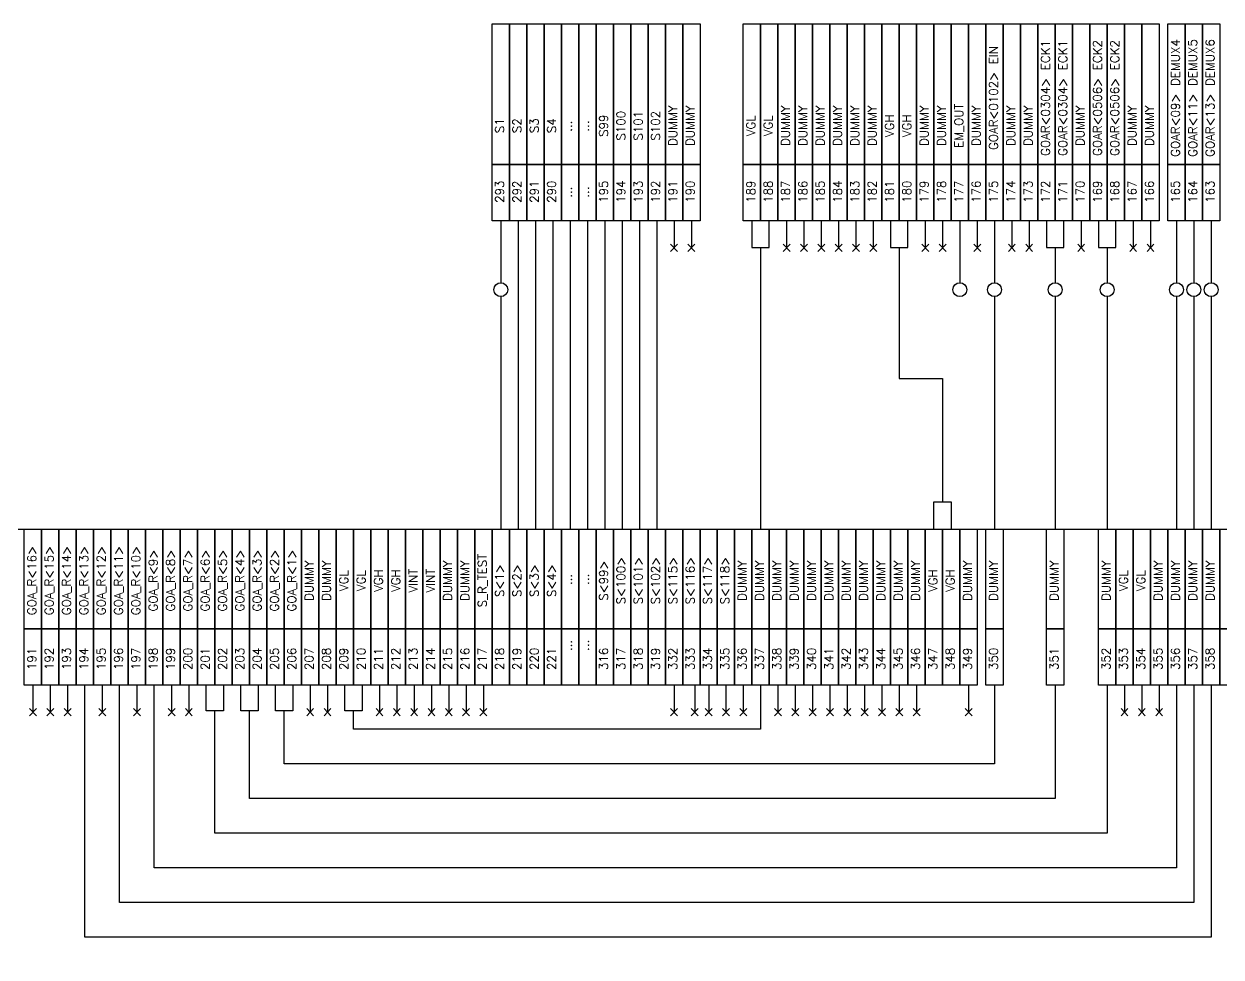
# Model space of a CAD drawing. Extents: x 10 to 206, y -65 to 73.
# Drawn here: x 47.09 to 70.5, y -38.14 to -19.9 of the extents above; entities that cross this region are included whole.
import ezdxf
from ezdxf.enums import TextEntityAlignment as Align

# ---------------------------------------------------------------- set-up
doc = ezdxf.new("R2010")
doc.units = 0
doc.header["$LTSCALE"] = 0.5
doc.layers.add('08 Dimension&pin assignment', color=7, linetype='Continuous')
doc.styles.add('BWCUSTNM', font='txt.shx', dxfattribs={"bigfont": 'AllInOneBig.shx'})

msp = doc.modelspace()

# ---------------------------------------------------------------- linework, layer by layer
at = {"layer": '08 Dimension&pin assignment'}
for points in [[(56.24575321, -19.9016082), (56.58455321, -19.9016082), (56.58455321, -22.64575372), (56.24575321, -22.64575372)], [(56.58455321, -19.9016082), (56.92335321, -19.9016082), (56.92335321, -22.64575372), (56.58455321, -22.64575372)], [(56.92335321, -19.9016082), (57.26215321, -19.9016082), (57.26215321, -22.64575372), (56.92335321, -22.64575372)], [(57.26215321, -19.9016082), (57.60095321, -19.9016082), (57.60095321, -22.64575372), (57.26215321, -22.64575372)], [(57.60095321, -19.9016082), (57.93975321, -19.9016082), (57.93975321, -22.64575372), (57.60095321, -22.64575372)], [(57.93975321, -19.9016082), (58.27855321, -19.9016082), (58.27855321, -22.64575372), (57.93975321, -22.64575372)], [(58.27855321, -19.9016082), (58.61735321, -19.9016082), (58.61735321, -22.64575372), (58.27855321, -22.64575372)], [(58.61735321, -19.9016082), (58.95615321, -19.9016082), (58.95615321, -22.64575372), (58.61735321, -22.64575372)], [(58.95615321, -19.9016082), (59.29495321, -19.9016082), (59.29495321, -22.64575372), (58.95615321, -22.64575372)], [(59.29495321, -19.9016082), (59.63375321, -19.9016082), (59.63375321, -22.64575372), (59.29495321, -22.64575372)], [(59.63375321, -19.9016082), (59.97255321, -19.9016082), (59.97255321, -22.64575372), (59.63375321, -22.64575372)], [(59.97255321, -19.9016082), (60.31135321, -19.9016082), (60.31135321, -22.64575372), (59.97255321, -22.64575372)], [(61.15835321, -19.9016082), (61.49715321, -19.9016082), (61.49715321, -22.64575372), (61.15835321, -22.64575372)], [(61.49715321, -19.9016082), (61.83595321, -19.9016082), (61.83595321, -22.64575372), (61.49715321, -22.64575372)], [(61.83595321, -19.9016082), (62.17475321, -19.9016082), (62.17475321, -22.64575372), (61.83595321, -22.64575372)], [(62.17475321, -19.9016082), (62.51355321, -19.9016082), (62.51355321, -22.64575372), (62.17475321, -22.64575372)], [(62.51355321, -19.9016082), (62.85235321, -19.9016082), (62.85235321, -22.64575372), (62.51355321, -22.64575372)], [(62.85235321, -19.9016082), (63.19115321, -19.9016082), (63.19115321, -22.64575372), (62.85235321, -22.64575372)], [(63.19115321, -19.9016082), (63.52995321, -19.9016082), (63.52995321, -22.64575372), (63.19115321, -22.64575372)], [(63.52995321, -19.9016082), (63.86875321, -19.9016082), (63.86875321, -22.64575372), (63.52995321, -22.64575372)], [(63.86875321, -19.9016082), (64.20755321, -19.9016082), (64.20755321, -22.64575372), (63.86875321, -22.64575372)], [(64.20755321, -19.9016082), (64.54635321, -19.9016082), (64.54635321, -22.64575372), (64.20755321, -22.64575372)], [(64.54635321, -19.9016082), (64.88515321, -19.9016082), (64.88515321, -22.64575372), (64.54635321, -22.64575372)], [(64.88515321, -19.9016082), (65.22395321, -19.9016082), (65.22395321, -22.64575372), (64.88515321, -22.64575372)], [(65.22395321, -19.9016082), (65.56275321, -19.9016082), (65.56275321, -22.64575372), (65.22395321, -22.64575372)], [(65.56275321, -19.9016082), (65.90155321, -19.9016082), (65.90155321, -22.64575372), (65.56275321, -22.64575372)], [(65.90155321, -19.9016082), (66.24035321, -19.9016082), (66.24035321, -22.64575372), (65.90155321, -22.64575372)], [(66.24035321, -19.9016082), (66.57915321, -19.9016082), (66.57915321, -22.64575372), (66.24035321, -22.64575372)], [(66.57915321, -19.9016082), (66.91795321, -19.9016082), (66.91795321, -22.64575372), (66.57915321, -22.64575372)], [(66.91795321, -19.9016082), (67.25675321, -19.9016082), (67.25675321, -22.64575372), (66.91795321, -22.64575372)], [(67.25675321, -19.9016082), (67.59555321, -19.9016082), (67.59555321, -22.64575372), (67.25675321, -22.64575372)], [(67.59555321, -19.9016082), (67.93435321, -19.9016082), (67.93435321, -22.64575372), (67.59555321, -22.64575372)], [(67.93435321, -19.9016082), (68.27315321, -19.9016082), (68.27315321, -22.64575372), (67.93435321, -22.64575372)], [(68.27315321, -19.9016082), (68.61195321, -19.9016082), (68.61195321, -22.64575372), (68.27315321, -22.64575372)], [(68.61195321, -19.9016082), (68.95075321, -19.9016082), (68.95075321, -22.64575372), (68.61195321, -22.64575372)], [(68.95075321, -19.9016082), (69.28955321, -19.9016082), (69.28955321, -22.64575372), (68.95075321, -22.64575372)], [(69.45895321, -19.9016082), (69.79775321, -19.9016082), (69.79775321, -22.64575372), (69.45895321, -22.64575372)], [(69.79775321, -19.9016082), (70.13655321, -19.9016082), (70.13655321, -22.64575372), (69.79775321, -22.64575372)], [(70.13655321, -19.9016082), (70.47535321, -19.9016082), (70.47535321, -22.64575372), (70.13655321, -22.64575372)], [(56.24575321, -22.64575372), (56.58455321, -22.64575372), (56.58455321, -23.74846268), (56.24575321, -23.74846268)], [(56.58455321, -22.64575372), (56.92335321, -22.64575372), (56.92335321, -23.74846268), (56.58455321, -23.74846268)], [(56.92335321, -22.64575372), (57.26215321, -22.64575372), (57.26215321, -23.74846268), (56.92335321, -23.74846268)], [(57.26215321, -22.64575372), (57.60095321, -22.64575372), (57.60095321, -23.74846268), (57.26215321, -23.74846268)], [(57.60095321, -22.64575372), (57.93975321, -22.64575372), (57.93975321, -23.74846268), (57.60095321, -23.74846268)], [(57.93975321, -22.64575372), (58.27855321, -22.64575372), (58.27855321, -23.74846268), (57.93975321, -23.74846268)], [(58.27855321, -22.64575372), (58.61735321, -22.64575372), (58.61735321, -23.74846268), (58.27855321, -23.74846268)], [(58.61735321, -22.64575372), (58.95615321, -22.64575372), (58.95615321, -23.74846268), (58.61735321, -23.74846268)], [(58.95615321, -22.64575372), (59.29495321, -22.64575372), (59.29495321, -23.74846268), (58.95615321, -23.74846268)], [(59.29495321, -22.64575372), (59.63375321, -22.64575372), (59.63375321, -23.74846268), (59.29495321, -23.74846268)], [(59.63375321, -22.64575372), (59.97255321, -22.64575372), (59.97255321, -23.74846268), (59.63375321, -23.74846268)], [(59.97255321, -22.64575372), (60.31135321, -22.64575372), (60.31135321, -23.74846268), (59.97255321, -23.74846268)], [(61.15835321, -22.64575372), (61.49715321, -22.64575372), (61.49715321, -23.74846268), (61.15835321, -23.74846268)], [(61.49715321, -22.64575372), (61.83595321, -22.64575372), (61.83595321, -23.74846268), (61.49715321, -23.74846268)], [(61.83595321, -22.64575372), (62.17475321, -22.64575372), (62.17475321, -23.74846268), (61.83595321, -23.74846268)], [(62.17475321, -22.64575372), (62.51355321, -22.64575372), (62.51355321, -23.74846268), (62.17475321, -23.74846268)], [(62.51355321, -22.64575372), (62.85235321, -22.64575372), (62.85235321, -23.74846268), (62.51355321, -23.74846268)], [(62.85235321, -22.64575372), (63.19115321, -22.64575372), (63.19115321, -23.74846268), (62.85235321, -23.74846268)], [(63.19115321, -22.64575372), (63.52995321, -22.64575372), (63.52995321, -23.74846268), (63.19115321, -23.74846268)], [(63.52995321, -22.64575372), (63.86875321, -22.64575372), (63.86875321, -23.74846268), (63.52995321, -23.74846268)], [(63.86875321, -22.64575372), (64.20755321, -22.64575372), (64.20755321, -23.74846268), (63.86875321, -23.74846268)], [(64.20755321, -22.64575372), (64.54635321, -22.64575372), (64.54635321, -23.74846268), (64.20755321, -23.74846268)], [(64.54635321, -22.64575372), (64.88515321, -22.64575372), (64.88515321, -23.74846268), (64.54635321, -23.74846268)], [(64.88515321, -22.64575372), (65.22395321, -22.64575372), (65.22395321, -23.74846268), (64.88515321, -23.74846268)], [(65.22395321, -22.64575372), (65.56275321, -22.64575372), (65.56275321, -23.74846268), (65.22395321, -23.74846268)], [(65.56275321, -22.64575372), (65.90155321, -22.64575372), (65.90155321, -23.74846268), (65.56275321, -23.74846268)], [(65.90155321, -22.64575372), (66.24035321, -22.64575372), (66.24035321, -23.74846268), (65.90155321, -23.74846268)], [(66.24035321, -22.64575372), (66.57915321, -22.64575372), (66.57915321, -23.74846268), (66.24035321, -23.74846268)], [(66.57915321, -22.64575372), (66.91795321, -22.64575372), (66.91795321, -23.74846268), (66.57915321, -23.74846268)], [(66.91795321, -22.64575372), (67.25675321, -22.64575372), (67.25675321, -23.74846268), (66.91795321, -23.74846268)], [(67.25675321, -22.64575372), (67.59555321, -22.64575372), (67.59555321, -23.74846268), (67.25675321, -23.74846268)], [(67.59555321, -22.64575372), (67.93435321, -22.64575372), (67.93435321, -23.74846268), (67.59555321, -23.74846268)], [(67.93435321, -22.64575372), (68.27315321, -22.64575372), (68.27315321, -23.74846268), (67.93435321, -23.74846268)], [(68.27315321, -22.64575372), (68.61195321, -22.64575372), (68.61195321, -23.74846268), (68.27315321, -23.74846268)], [(68.61195321, -22.64575372), (68.95075321, -22.64575372), (68.95075321, -23.74846268), (68.61195321, -23.74846268)], [(68.95075321, -22.64575372), (69.28955321, -22.64575372), (69.28955321, -23.74846268), (68.95075321, -23.74846268)], [(69.45895321, -22.64575372), (69.79775321, -22.64575372), (69.79775321, -23.74846268), (69.45895321, -23.74846268)], [(69.79775321, -22.64575372), (70.13655321, -22.64575372), (70.13655321, -23.74846268), (69.79775321, -23.74846268)], [(70.13655321, -22.64575372), (70.47535321, -22.64575372), (70.47535321, -23.74846268), (70.13655321, -23.74846268)], [(47.09815321, -29.77650114), (47.43695321, -29.77650114), (47.43695321, -31.72336944), (47.09815321, -31.72336944)], [(47.43695321, -29.77650114), (47.77575321, -29.77650114), (47.77575321, -31.72336944), (47.43695321, -31.72336944)], [(47.77575321, -29.77650114), (48.11455321, -29.77650114), (48.11455321, -31.72336944), (47.77575321, -31.72336944)], [(48.11455321, -29.77650114), (48.45335321, -29.77650114), (48.45335321, -31.72336944), (48.11455321, -31.72336944)], [(48.45335321, -29.77650114), (48.79215321, -29.77650114), (48.79215321, -31.72336944), (48.45335321, -31.72336944)], [(48.79215321, -29.77650114), (49.13095321, -29.77650114), (49.13095321, -31.72336944), (48.79215321, -31.72336944)], [(49.13095321, -29.77650114), (49.46975321, -29.77650114), (49.46975321, -31.72336944), (49.13095321, -31.72336944)], [(49.46975321, -29.77650114), (49.80855321, -29.77650114), (49.80855321, -31.72336944), (49.46975321, -31.72336944)], [(49.80855321, -29.77650114), (50.14735321, -29.77650114), (50.14735321, -31.72336944), (49.80855321, -31.72336944)], [(50.14735321, -29.77650114), (50.48615321, -29.77650114), (50.48615321, -31.72336944), (50.14735321, -31.72336944)], [(50.48615321, -29.77650114), (50.82495321, -29.77650114), (50.82495321, -31.72336944), (50.48615321, -31.72336944)], [(50.82495321, -29.77650114), (51.16375321, -29.77650114), (51.16375321, -31.72336944), (50.82495321, -31.72336944)], [(51.16375321, -29.77650114), (51.50255321, -29.77650114), (51.50255321, -31.72336944), (51.16375321, -31.72336944)], [(51.50255321, -29.77650114), (51.84135321, -29.77650114), (51.84135321, -31.72336944), (51.50255321, -31.72336944)], [(51.84135321, -29.77650114), (52.18015321, -29.77650114), (52.18015321, -31.72336944), (51.84135321, -31.72336944)], [(52.18015321, -29.77650114), (52.51895321, -29.77650114), (52.51895321, -31.72336944), (52.18015321, -31.72336944)], [(52.51895321, -29.77650114), (52.85775321, -29.77650114), (52.85775321, -31.72336944), (52.51895321, -31.72336944)], [(52.85775321, -29.77650114), (53.19655321, -29.77650114), (53.19655321, -31.72336944), (52.85775321, -31.72336944)], [(53.19655321, -29.77650114), (53.53535321, -29.77650114), (53.53535321, -31.72336944), (53.19655321, -31.72336944)], [(53.53535321, -29.77650114), (53.87415321, -29.77650114), (53.87415321, -31.72336944), (53.53535321, -31.72336944)], [(53.87415321, -29.77650114), (54.21295321, -29.77650114), (54.21295321, -31.72336944), (53.87415321, -31.72336944)], [(54.21295321, -29.77650114), (54.55175321, -29.77650114), (54.55175321, -31.72336944), (54.21295321, -31.72336944)], [(54.55175321, -29.77650114), (54.89055321, -29.77650114), (54.89055321, -31.72336944), (54.55175321, -31.72336944)], [(54.89055321, -29.77650114), (55.22935321, -29.77650114), (55.22935321, -31.72336944), (54.89055321, -31.72336944)], [(55.22935321, -29.77650114), (55.56815321, -29.77650114), (55.56815321, -31.72336944), (55.22935321, -31.72336944)], [(55.56815321, -29.77650114), (55.90695321, -29.77650114), (55.90695321, -31.72336944), (55.56815321, -31.72336944)], [(55.90695321, -29.77650114), (56.24575321, -29.77650114), (56.24575321, -31.72336944), (55.90695321, -31.72336944)], [(56.24575321, -29.77650114), (56.58455321, -29.77650114), (56.58455321, -31.72336944), (56.24575321, -31.72336944)], [(56.58455321, -29.77650114), (56.92335321, -29.77650114), (56.92335321, -31.72336944), (56.58455321, -31.72336944)], [(56.92335321, -29.77650114), (57.26215321, -29.77650114), (57.26215321, -31.72336944), (56.92335321, -31.72336944)], [(57.26215321, -29.77650114), (57.60095321, -29.77650114), (57.60095321, -31.72336944), (57.26215321, -31.72336944)], [(57.60095321, -29.77650114), (57.93975321, -29.77650114), (57.93975321, -31.72336944), (57.60095321, -31.72336944)], [(57.93975321, -29.77650114), (58.27855321, -29.77650114), (58.27855321, -31.72336944), (57.93975321, -31.72336944)], [(58.27855321, -29.77650114), (58.61735321, -29.77650114), (58.61735321, -31.72336944), (58.27855321, -31.72336944)], [(58.61735321, -29.77650114), (58.95615321, -29.77650114), (58.95615321, -31.72336944), (58.61735321, -31.72336944)], [(58.95615321, -29.77650114), (59.29495321, -29.77650114), (59.29495321, -31.72336944), (58.95615321, -31.72336944)], [(59.29495321, -29.77650114), (59.63375321, -29.77650114), (59.63375321, -31.72336944), (59.29495321, -31.72336944)], [(59.63375321, -29.77650114), (59.97255321, -29.77650114), (59.97255321, -31.72336944), (59.63375321, -31.72336944)], [(59.97255321, -29.77650114), (60.31135321, -29.77650114), (60.31135321, -31.72336944), (59.97255321, -31.72336944)], [(60.31135321, -29.77650114), (60.65015321, -29.77650114), (60.65015321, -31.72336944), (60.31135321, -31.72336944)], [(60.65015321, -29.77650114), (60.98895321, -29.77650114), (60.98895321, -31.72336944), (60.65015321, -31.72336944)], [(60.98895321, -29.77650114), (61.32775321, -29.77650114), (61.32775321, -31.72336944), (60.98895321, -31.72336944)], [(61.32775321, -29.77650114), (61.66655321, -29.77650114), (61.66655321, -31.72336944), (61.32775321, -31.72336944)], [(61.66655321, -29.77650114), (62.00535321, -29.77650114), (62.00535321, -31.72336944), (61.66655321, -31.72336944)], [(62.00535321, -29.77650114), (62.34415321, -29.77650114), (62.34415321, -31.72336944), (62.00535321, -31.72336944)], [(62.34415321, -29.77650114), (62.68295321, -29.77650114), (62.68295321, -31.72336944), (62.34415321, -31.72336944)], [(62.68295321, -29.77650114), (63.02175321, -29.77650114), (63.02175321, -31.72336944), (62.68295321, -31.72336944)], [(63.02175321, -29.77650114), (63.36055321, -29.77650114), (63.36055321, -31.72336944), (63.02175321, -31.72336944)], [(63.36055321, -29.77650114), (63.69935321, -29.77650114), (63.69935321, -31.72336944), (63.36055321, -31.72336944)], [(63.69935321, -29.77650114), (64.03815321, -29.77650114), (64.03815321, -31.72336944), (63.69935321, -31.72336944)], [(64.03815321, -29.77650114), (64.37695321, -29.77650114), (64.37695321, -31.72336944), (64.03815321, -31.72336944)], [(64.37695321, -29.77650114), (64.71575321, -29.77650114), (64.71575321, -31.72336944), (64.37695321, -31.72336944)], [(64.71575321, -29.77650114), (65.05455321, -29.77650114), (65.05455321, -31.72336944), (64.71575321, -31.72336944)], [(65.05455321, -29.77650114), (65.39335321, -29.77650114), (65.39335321, -31.72336944), (65.05455321, -31.72336944)], [(65.39335321, -29.77650114), (65.73215321, -29.77650114), (65.73215321, -31.72336944), (65.39335321, -31.72336944)], [(65.90155321, -29.77650114), (66.24035321, -29.77650114), (66.24035321, -31.72336944), (65.90155321, -31.72336944)], [(67.08735321, -29.77650114), (67.42615321, -29.77650114), (67.42615321, -31.72336944), (67.08735321, -31.72336944)], [(68.10375321, -29.77650114), (68.44255321, -29.77650114), (68.44255321, -31.72336944), (68.10375321, -31.72336944)], [(68.44255321, -29.77650114), (68.78135321, -29.77650114), (68.78135321, -31.72336944), (68.44255321, -31.72336944)], [(68.78135321, -29.77650114), (69.12015321, -29.77650114), (69.12015321, -31.72336944), (68.78135321, -31.72336944)], [(69.12015321, -29.77650114), (69.45895321, -29.77650114), (69.45895321, -31.72336944), (69.12015321, -31.72336944)], [(69.45895321, -29.77650114), (69.79775321, -29.77650114), (69.79775321, -31.72336944), (69.45895321, -31.72336944)], [(69.79775321, -29.77650114), (70.13655321, -29.77650114), (70.13655321, -31.72336944), (69.79775321, -31.72336944)], [(70.13655321, -29.77650114), (70.47535321, -29.77650114), (70.47535321, -31.72336944), (70.13655321, -31.72336944)], [(70.47535321, -29.77650114), (70.81415321, -29.77650114), (70.81415321, -31.72336944), (70.47535321, -31.72336944)], [(47.09815321, -31.72336944), (47.43695321, -31.72336944), (47.43695321, -32.8260784), (47.09815321, -32.8260784)], [(47.43695321, -31.72336944), (47.77575321, -31.72336944), (47.77575321, -32.8260784), (47.43695321, -32.8260784)], [(47.77575321, -31.72336944), (48.11455321, -31.72336944), (48.11455321, -32.8260784), (47.77575321, -32.8260784)], [(48.11455321, -31.72336944), (48.45335321, -31.72336944), (48.45335321, -32.8260784), (48.11455321, -32.8260784)], [(48.45335321, -31.72336944), (48.79215321, -31.72336944), (48.79215321, -32.8260784), (48.45335321, -32.8260784)], [(48.79215321, -31.72336944), (49.13095321, -31.72336944), (49.13095321, -32.8260784), (48.79215321, -32.8260784)], [(49.13095321, -31.72336944), (49.46975321, -31.72336944), (49.46975321, -32.8260784), (49.13095321, -32.8260784)], [(49.46975321, -31.72336944), (49.80855321, -31.72336944), (49.80855321, -32.8260784), (49.46975321, -32.8260784)], [(49.80855321, -31.72336944), (50.14735321, -31.72336944), (50.14735321, -32.8260784), (49.80855321, -32.8260784)], [(50.14735321, -31.72336944), (50.48615321, -31.72336944), (50.48615321, -32.8260784), (50.14735321, -32.8260784)], [(50.48615321, -31.72336944), (50.82495321, -31.72336944), (50.82495321, -32.8260784), (50.48615321, -32.8260784)], [(50.82495321, -31.72336944), (51.16375321, -31.72336944), (51.16375321, -32.8260784), (50.82495321, -32.8260784)], [(51.16375321, -31.72336944), (51.50255321, -31.72336944), (51.50255321, -32.8260784), (51.16375321, -32.8260784)], [(51.50255321, -31.72336944), (51.84135321, -31.72336944), (51.84135321, -32.8260784), (51.50255321, -32.8260784)], [(51.84135321, -31.72336944), (52.18015321, -31.72336944), (52.18015321, -32.8260784), (51.84135321, -32.8260784)], [(52.18015321, -31.72336944), (52.51895321, -31.72336944), (52.51895321, -32.8260784), (52.18015321, -32.8260784)], [(52.51895321, -31.72336944), (52.85775321, -31.72336944), (52.85775321, -32.8260784), (52.51895321, -32.8260784)], [(52.85775321, -31.72336944), (53.19655321, -31.72336944), (53.19655321, -32.8260784), (52.85775321, -32.8260784)], [(53.19655321, -31.72336944), (53.53535321, -31.72336944), (53.53535321, -32.8260784), (53.19655321, -32.8260784)], [(53.53535321, -31.72336944), (53.87415321, -31.72336944), (53.87415321, -32.8260784), (53.53535321, -32.8260784)], [(53.87415321, -31.72336944), (54.21295321, -31.72336944), (54.21295321, -32.8260784), (53.87415321, -32.8260784)], [(54.21295321, -31.72336944), (54.55175321, -31.72336944), (54.55175321, -32.8260784), (54.21295321, -32.8260784)], [(54.55175321, -31.72336944), (54.89055321, -31.72336944), (54.89055321, -32.8260784), (54.55175321, -32.8260784)], [(54.89055321, -31.72336944), (55.22935321, -31.72336944), (55.22935321, -32.8260784), (54.89055321, -32.8260784)], [(55.22935321, -31.72336944), (55.56815321, -31.72336944), (55.56815321, -32.8260784), (55.22935321, -32.8260784)], [(55.56815321, -31.72336944), (55.90695321, -31.72336944), (55.90695321, -32.8260784), (55.56815321, -32.8260784)], [(55.90695321, -31.72336944), (56.24575321, -31.72336944), (56.24575321, -32.8260784), (55.90695321, -32.8260784)], [(56.24575321, -31.72336944), (56.58455321, -31.72336944), (56.58455321, -32.8260784), (56.24575321, -32.8260784)], [(56.58455321, -31.72336944), (56.92335321, -31.72336944), (56.92335321, -32.8260784), (56.58455321, -32.8260784)], [(56.92335321, -31.72336944), (57.26215321, -31.72336944), (57.26215321, -32.8260784), (56.92335321, -32.8260784)], [(57.26215321, -31.72336944), (57.60095321, -31.72336944), (57.60095321, -32.8260784), (57.26215321, -32.8260784)], [(57.60095321, -31.72336944), (57.93975321, -31.72336944), (57.93975321, -32.8260784), (57.60095321, -32.8260784)], [(57.93975321, -31.72336944), (58.27855321, -31.72336944), (58.27855321, -32.8260784), (57.93975321, -32.8260784)], [(58.27855321, -31.72336944), (58.61735321, -31.72336944), (58.61735321, -32.8260784), (58.27855321, -32.8260784)], [(58.61735321, -31.72336944), (58.95615321, -31.72336944), (58.95615321, -32.8260784), (58.61735321, -32.8260784)], [(58.95615321, -31.72336944), (59.29495321, -31.72336944), (59.29495321, -32.8260784), (58.95615321, -32.8260784)], [(59.29495321, -31.72336944), (59.63375321, -31.72336944), (59.63375321, -32.8260784), (59.29495321, -32.8260784)], [(59.63375321, -31.72336944), (59.97255321, -31.72336944), (59.97255321, -32.8260784), (59.63375321, -32.8260784)], [(59.97255321, -31.72336944), (60.31135321, -31.72336944), (60.31135321, -32.8260784), (59.97255321, -32.8260784)], [(60.31135321, -31.72336944), (60.65015321, -31.72336944), (60.65015321, -32.8260784), (60.31135321, -32.8260784)], [(60.65015321, -31.72336944), (60.98895321, -31.72336944), (60.98895321, -32.8260784), (60.65015321, -32.8260784)], [(60.98895321, -31.72336944), (61.32775321, -31.72336944), (61.32775321, -32.8260784), (60.98895321, -32.8260784)], [(61.32775321, -31.72336944), (61.66655321, -31.72336944), (61.66655321, -32.8260784), (61.32775321, -32.8260784)], [(61.66655321, -31.72336944), (62.00535321, -31.72336944), (62.00535321, -32.8260784), (61.66655321, -32.8260784)], [(62.00535321, -31.72336944), (62.34415321, -31.72336944), (62.34415321, -32.8260784), (62.00535321, -32.8260784)], [(62.34415321, -31.72336944), (62.68295321, -31.72336944), (62.68295321, -32.8260784), (62.34415321, -32.8260784)], [(62.68295321, -31.72336944), (63.02175321, -31.72336944), (63.02175321, -32.8260784), (62.68295321, -32.8260784)], [(63.02175321, -31.72336944), (63.36055321, -31.72336944), (63.36055321, -32.8260784), (63.02175321, -32.8260784)], [(63.36055321, -31.72336944), (63.69935321, -31.72336944), (63.69935321, -32.8260784), (63.36055321, -32.8260784)], [(63.69935321, -31.72336944), (64.03815321, -31.72336944), (64.03815321, -32.8260784), (63.69935321, -32.8260784)], [(64.03815321, -31.72336944), (64.37695321, -31.72336944), (64.37695321, -32.8260784), (64.03815321, -32.8260784)], [(64.37695321, -31.72336944), (64.71575321, -31.72336944), (64.71575321, -32.8260784), (64.37695321, -32.8260784)], [(64.71575321, -31.72336944), (65.05455321, -31.72336944), (65.05455321, -32.8260784), (64.71575321, -32.8260784)], [(65.05455321, -31.72336944), (65.39335321, -31.72336944), (65.39335321, -32.8260784), (65.05455321, -32.8260784)], [(65.39335321, -31.72336944), (65.73215321, -31.72336944), (65.73215321, -32.8260784), (65.39335321, -32.8260784)], [(65.90155321, -31.72336944), (66.24035321, -31.72336944), (66.24035321, -32.8260784), (65.90155321, -32.8260784)], [(67.08735321, -31.72336944), (67.42615321, -31.72336944), (67.42615321, -32.8260784), (67.08735321, -32.8260784)], [(68.10375321, -31.72336944), (68.44255321, -31.72336944), (68.44255321, -32.8260784), (68.10375321, -32.8260784)], [(68.44255321, -31.72336944), (68.78135321, -31.72336944), (68.78135321, -32.8260784), (68.44255321, -32.8260784)], [(68.78135321, -31.72336944), (69.12015321, -31.72336944), (69.12015321, -32.8260784), (68.78135321, -32.8260784)], [(69.12015321, -31.72336944), (69.45895321, -31.72336944), (69.45895321, -32.8260784), (69.12015321, -32.8260784)], [(69.45895321, -31.72336944), (69.79775321, -31.72336944), (69.79775321, -32.8260784), (69.45895321, -32.8260784)], [(69.79775321, -31.72336944), (70.13655321, -31.72336944), (70.13655321, -32.8260784), (69.79775321, -32.8260784)], [(70.13655321, -31.72336944), (70.47535321, -31.72336944), (70.47535321, -32.8260784), (70.13655321, -32.8260784)], [(70.47535321, -31.72336944), (70.81415321, -31.72336944), (70.81415321, -32.8260784), (70.47535321, -32.8260784)]]:
    msp.add_lwpolyline(points, close=True, dxfattribs=at)
for points in [[(56.41515321, -23.74846268), (56.41515321, -24.9599878)], [(56.75395321, -23.74846268), (56.75395321, -29.77650114)], [(57.09275321, -23.74846268), (57.09275321, -29.77650114)], [(57.43155321, -23.74846268), (57.43155321, -29.77650114)], [(57.77035321, -23.74846268), (57.77035321, -29.77650114)], [(58.10915321, -23.74846268), (58.10915321, -29.77650114)], [(58.44795321, -23.74846268), (58.44795321, -29.77650114)], [(58.78675321, -23.74846268), (58.78675321, -29.77650114)], [(59.12555321, -23.74846268), (59.12555321, -29.77650114)], [(59.46435321, -23.74846268), (59.46435321, -29.77650114)], [(61.32775321, -23.74846268), (61.32775321, -24.26856334), (61.66655321, -24.26856334), (61.66655321, -23.74846268)], [(64.03815321, -23.74846268), (64.03815321, -24.26856334), (64.37695321, -24.26856334), (64.37695321, -23.74846268)], [(65.39335321, -23.74846268), (65.39335321, -24.9599878)], [(66.07095321, -23.74846268), (66.07095321, -24.9599878)], [(67.08735321, -23.74846268), (67.08735321, -24.26856334), (67.42615321, -24.26856334), (67.42615321, -23.74846268)], [(68.10375321, -23.74846268), (68.10375321, -24.26856334), (68.44255321, -24.26856334), (68.44255321, -23.74846268)], [(69.62835321, -23.74846268), (69.62835321, -24.9599878)], [(69.96715321, -23.74846268), (69.96715321, -24.9599878)], [(70.30595321, -23.74846268), (70.30595321, -24.9599878)], [(61.49715321, -24.26856334), (61.49715321, -29.77650114)], [(64.20755321, -24.26856334), (64.20755321, -26.8348396), (65.05455321, -26.8348396), (65.05455321, -29.24166835)], [(67.25675321, -24.26856334), (67.25675321, -24.9599878)], [(68.27315321, -24.26856334), (68.27315321, -24.9599878)], [(56.41515321, -25.2310278), (56.41515321, -29.77650114)], [(66.07095321, -25.2310278), (66.07095321, -29.77650114)], [(67.25675321, -25.2310278), (67.25675321, -29.77650114)], [(68.27315321, -25.2310278), (68.27315321, -29.77650114)], [(69.62835321, -25.2310278), (69.62835321, -29.77650114)], [(69.96715321, -25.2310278), (69.96715321, -29.77650114)], [(70.30595321, -25.2310278), (70.30595321, -29.77650114)], [(64.88515321, -29.77650114), (64.88515321, -29.24166835), (65.22395321, -29.24166835), (65.22395321, -29.77650114)], [(70.30595321, -32.8260784), (70.30595321, -37.75138626), (48.28395321, -37.75138626), (48.28395321, -32.8260784)], [(69.96715321, -32.8260784), (69.96715321, -37.07378626), (48.96155321, -37.07378626), (48.96155321, -32.8260784)], [(69.62835321, -32.8260784), (69.62835321, -36.39618626), (49.63915321, -36.39618626), (49.63915321, -32.8260784)], [(50.99435321, -32.8260784), (50.99435321, -33.32878589), (50.65555321, -33.32878589), (50.65555321, -32.8260784)], [(68.27315321, -32.8260784), (68.27315321, -35.71858626), (50.82495321, -35.71858626), (50.82495321, -33.32878589)], [(51.67195321, -32.8260784), (51.67195321, -33.32878589), (51.33315321, -33.32878589), (51.33315321, -32.8260784)], [(67.25675321, -32.8260784), (67.25675321, -35.04098626), (51.50255321, -35.04098626), (51.50255321, -33.32878589)], [(52.34955321, -32.8260784), (52.34955321, -33.32878589), (52.01075321, -33.32878589), (52.01075321, -32.8260784)], [(66.07095321, -32.8260784), (66.07095321, -34.36338626), (52.18015321, -34.36338626), (52.18015321, -33.32878589)], [(53.70475321, -32.8260784), (53.70475321, -33.32878589), (53.36595321, -33.32878589), (53.36595321, -32.8260784)], [(61.49715321, -32.8260784), (61.49715321, -33.68578626), (53.53535321, -33.68578626), (53.53535321, -33.32878589)]]:
    msp.add_lwpolyline(points, dxfattribs=at)
at = {"layer": '08 Dimension&pin assignment', "color": 1}
for points in [[(59.80315321, -23.74846268), (59.80315321, -24.27886189)], [(60.14195321, -23.74846268), (60.14195321, -24.27886189)], [(62.00535321, -23.74846268), (62.00535321, -24.27886189)], [(62.34415321, -23.74846268), (62.34415321, -24.27886189)], [(62.68295321, -23.74846268), (62.68295321, -24.27886189)], [(63.02175321, -23.74846268), (63.02175321, -24.27886189)], [(63.36055321, -23.74846268), (63.36055321, -24.27886189)], [(63.69935321, -23.74846268), (63.69935321, -24.27886189)], [(64.71575321, -23.74846268), (64.71575321, -24.27886189)], [(65.05455321, -23.74846268), (65.05455321, -24.27886189)], [(65.73215321, -23.74846268), (65.73215321, -24.27886189)], [(66.40975321, -23.74846268), (66.40975321, -24.27886189)], [(66.74855321, -23.74846268), (66.74855321, -24.27886189)], [(67.76495321, -23.74846268), (67.76495321, -24.27886189)], [(68.78135321, -23.74846268), (68.78135321, -24.27886189)], [(69.12015321, -23.74846268), (69.12015321, -24.27886189)], [(59.87048802, -24.20669708), (59.7358184, -24.3510267)], [(59.7358184, -24.20669708), (59.87048802, -24.3510267)], [(60.20928802, -24.20669708), (60.0746184, -24.3510267)], [(60.0746184, -24.20669708), (60.20928802, -24.3510267)], [(62.07268802, -24.20669708), (61.9380184, -24.3510267)], [(61.9380184, -24.20669708), (62.07268802, -24.3510267)], [(62.41148802, -24.20669708), (62.2768184, -24.3510267)], [(62.2768184, -24.20669708), (62.41148802, -24.3510267)], [(62.75028802, -24.20669708), (62.6156184, -24.3510267)], [(62.6156184, -24.20669708), (62.75028802, -24.3510267)], [(63.08908802, -24.20669708), (62.9544184, -24.3510267)], [(62.9544184, -24.20669708), (63.08908802, -24.3510267)], [(63.42788802, -24.20669708), (63.2932184, -24.3510267)], [(63.2932184, -24.20669708), (63.42788802, -24.3510267)], [(63.76668802, -24.20669708), (63.6320184, -24.3510267)], [(63.6320184, -24.20669708), (63.76668802, -24.3510267)], [(64.78308802, -24.20669708), (64.6484184, -24.3510267)], [(64.6484184, -24.20669708), (64.78308802, -24.3510267)], [(65.12188802, -24.20669708), (64.9872184, -24.3510267)], [(64.9872184, -24.20669708), (65.12188802, -24.3510267)], [(65.79948802, -24.20669708), (65.6648184, -24.3510267)], [(65.6648184, -24.20669708), (65.79948802, -24.3510267)], [(66.47708802, -24.20669708), (66.3424184, -24.3510267)], [(66.3424184, -24.20669708), (66.47708802, -24.3510267)], [(66.81588802, -24.20669708), (66.6812184, -24.3510267)], [(66.6812184, -24.20669708), (66.81588802, -24.3510267)], [(67.83228802, -24.20669708), (67.6976184, -24.3510267)], [(67.6976184, -24.20669708), (67.83228802, -24.3510267)], [(68.84868802, -24.20669708), (68.7140184, -24.3510267)], [(68.7140184, -24.20669708), (68.84868802, -24.3510267)], [(69.18748802, -24.20669708), (69.0528184, -24.3510267)], [(69.0528184, -24.20669708), (69.18748802, -24.3510267)], [(47.26755321, -32.8260784), (47.26755321, -33.35647761)], [(47.60635321, -32.8260784), (47.60635321, -33.35647761)], [(47.94515321, -32.8260784), (47.94515321, -33.35647761)], [(48.62275321, -32.8260784), (48.62275321, -33.35647761)], [(49.30035321, -32.8260784), (49.30035321, -33.35647761)], [(49.97795321, -32.8260784), (49.97795321, -33.35647761)], [(50.31675321, -32.8260784), (50.31675321, -33.35647761)], [(52.68835321, -32.8260784), (52.68835321, -33.35647761)], [(53.02715321, -32.8260784), (53.02715321, -33.35647761)], [(54.04355321, -32.8260784), (54.04355321, -33.35647761)], [(54.38235321, -32.8260784), (54.38235321, -33.35647761)], [(54.72115321, -32.8260784), (54.72115321, -33.35647761)], [(55.05995321, -32.8260784), (55.05995321, -33.35647761)], [(55.39875321, -32.8260784), (55.39875321, -33.35647761)], [(55.73755321, -32.8260784), (55.73755321, -33.35647761)], [(56.07635321, -32.8260784), (56.07635321, -33.35647761)], [(59.80315321, -32.8260784), (59.80315321, -33.35647761)], [(60.20815594, -32.8260784), (60.20815594, -33.35647761)], [(60.48075321, -32.8260784), (60.48075321, -33.35647761)], [(60.81955321, -32.8260784), (60.81955321, -33.35647761)], [(61.15835321, -32.8260784), (61.15835321, -33.35647761)], [(61.83595321, -32.8260784), (61.83595321, -33.35647761)], [(62.17475321, -32.8260784), (62.17475321, -33.35647761)], [(62.51355321, -32.8260784), (62.51355321, -33.35647761)], [(62.85235321, -32.8260784), (62.85235321, -33.35647761)], [(63.19115321, -32.8260784), (63.19115321, -33.35647761)], [(63.52995321, -32.8260784), (63.52995321, -33.35647761)], [(63.86875321, -32.8260784), (63.86875321, -33.35647761)], [(64.20755321, -32.8260784), (64.20755321, -33.35647761)], [(64.54635321, -32.8260784), (64.54635321, -33.35647761)], [(65.56275321, -32.8260784), (65.56275321, -33.35647761)], [(68.61195321, -32.8260784), (68.61195321, -33.35647761)], [(68.95075321, -32.8260784), (68.95075321, -33.35647761)], [(69.28955321, -32.8260784), (69.28955321, -33.35647761)], [(47.33488802, -33.2843128), (47.2002184, -33.42864242)], [(47.2002184, -33.2843128), (47.33488802, -33.42864242)], [(47.67368802, -33.2843128), (47.5390184, -33.42864242)], [(47.5390184, -33.2843128), (47.67368802, -33.42864242)], [(48.01248802, -33.2843128), (47.8778184, -33.42864242)], [(47.8778184, -33.2843128), (48.01248802, -33.42864242)], [(48.69008802, -33.2843128), (48.5554184, -33.42864242)], [(48.5554184, -33.2843128), (48.69008802, -33.42864242)], [(49.36768802, -33.2843128), (49.2330184, -33.42864242)], [(49.2330184, -33.2843128), (49.36768802, -33.42864242)], [(50.04528802, -33.2843128), (49.9106184, -33.42864242)], [(49.9106184, -33.2843128), (50.04528802, -33.42864242)], [(50.38408802, -33.2843128), (50.2494184, -33.42864242)], [(50.2494184, -33.2843128), (50.38408802, -33.42864242)], [(52.75568802, -33.2843128), (52.6210184, -33.42864242)], [(52.6210184, -33.2843128), (52.75568802, -33.42864242)], [(53.09448802, -33.2843128), (52.9598184, -33.42864242)], [(52.9598184, -33.2843128), (53.09448802, -33.42864242)], [(54.11088802, -33.2843128), (53.9762184, -33.42864242)], [(53.9762184, -33.2843128), (54.11088802, -33.42864242)], [(54.44968802, -33.2843128), (54.3150184, -33.42864242)], [(54.3150184, -33.2843128), (54.44968802, -33.42864242)], [(54.78848802, -33.2843128), (54.6538184, -33.42864242)], [(54.6538184, -33.2843128), (54.78848802, -33.42864242)], [(55.12728802, -33.2843128), (54.9926184, -33.42864242)], [(54.9926184, -33.2843128), (55.12728802, -33.42864242)], [(55.46608802, -33.2843128), (55.3314184, -33.42864242)], [(55.3314184, -33.2843128), (55.46608802, -33.42864242)], [(55.80488802, -33.2843128), (55.6702184, -33.42864242)], [(55.6702184, -33.2843128), (55.80488802, -33.42864242)], [(56.14368802, -33.2843128), (56.0090184, -33.42864242)], [(56.0090184, -33.2843128), (56.14368802, -33.42864242)], [(59.87048802, -33.2843128), (59.7358184, -33.42864242)], [(59.7358184, -33.2843128), (59.87048802, -33.42864242)], [(60.27549075, -33.2843128), (60.14082113, -33.42864242)], [(60.14082113, -33.2843128), (60.27549075, -33.42864242)], [(60.54808802, -33.2843128), (60.4134184, -33.42864242)], [(60.4134184, -33.2843128), (60.54808802, -33.42864242)], [(60.88688802, -33.2843128), (60.7522184, -33.42864242)], [(60.7522184, -33.2843128), (60.88688802, -33.42864242)], [(61.22568802, -33.2843128), (61.0910184, -33.42864242)], [(61.0910184, -33.2843128), (61.22568802, -33.42864242)], [(61.90328802, -33.2843128), (61.7686184, -33.42864242)], [(61.7686184, -33.2843128), (61.90328802, -33.42864242)], [(62.24208802, -33.2843128), (62.1074184, -33.42864242)], [(62.1074184, -33.2843128), (62.24208802, -33.42864242)], [(62.58088802, -33.2843128), (62.4462184, -33.42864242)], [(62.4462184, -33.2843128), (62.58088802, -33.42864242)], [(62.91968802, -33.2843128), (62.7850184, -33.42864242)], [(62.7850184, -33.2843128), (62.91968802, -33.42864242)], [(63.25848802, -33.2843128), (63.1238184, -33.42864242)], [(63.1238184, -33.2843128), (63.25848802, -33.42864242)], [(63.59728802, -33.2843128), (63.4626184, -33.42864242)], [(63.4626184, -33.2843128), (63.59728802, -33.42864242)], [(63.93608802, -33.2843128), (63.8014184, -33.42864242)], [(63.8014184, -33.2843128), (63.93608802, -33.42864242)], [(64.27488802, -33.2843128), (64.1402184, -33.42864242)], [(64.1402184, -33.2843128), (64.27488802, -33.42864242)], [(64.61368802, -33.2843128), (64.4790184, -33.42864242)], [(64.4790184, -33.2843128), (64.61368802, -33.42864242)], [(65.63008802, -33.2843128), (65.4954184, -33.42864242)], [(65.4954184, -33.2843128), (65.63008802, -33.42864242)], [(68.67928802, -33.2843128), (68.5446184, -33.42864242)], [(68.5446184, -33.2843128), (68.67928802, -33.42864242)], [(69.01808802, -33.2843128), (68.8834184, -33.42864242)], [(68.8834184, -33.2843128), (69.01808802, -33.42864242)], [(69.35688802, -33.2843128), (69.2222184, -33.42864242)], [(69.2222184, -33.2843128), (69.35688802, -33.42864242)]]:
    msp.add_lwpolyline(points, dxfattribs=at)
msp.add_lwpolyline([(104.34192617, -46.85506204), (39.96992617, -46.85506204), (39.96992617, -29.77650114), (104.34192617, -29.77650114)], close=True, dxfattribs=at)
at = {"layer": '08 Dimension&pin assignment'}
for centre in [(56.41515321, -25.0955078), (65.39335321, -25.0955078), (66.07095321, -25.0955078), (67.25675321, -25.0955078), (68.27315321, -25.0955078), (69.62835321, -25.0955078), (69.96715321, -25.0955078), (70.30595321, -25.0955078)]:
    msp.add_circle(centre, 0.13552, dxfattribs=at)

# ---------------------------------------------------------------- texts
at = {"layer": '08 Dimension&pin assignment', "style": 'BWCUSTNM'}
for s, p in [('GOAR<0102> EIN', (66.13386692, -21.34905597)), ('GOAR<0304> ECK1', (67.15026692, -21.34905597)), ('GOAR<0304> ECK1', (67.48906692, -21.34905597)), ('GOAR<0506> ECK2', (68.16666692, -21.34905597)), ('GOAR<0506> ECK2', (68.50546692, -21.34905597)), ('GOAR<09> DEMUX4', (69.69126692, -21.34905597)), ('GOAR<11> DEMUX5', (70.03006692, -21.34905597)), ('GOAR<13> DEMUX6', (70.36886692, -21.34905597)), ('DUMMY', (59.86606692, -21.89113597)), ('DUMMY', (60.20486692, -21.89113597)), ('DUMMY', (62.06826692, -21.89113597)), ('DUMMY', (62.40706692, -21.89113597)), ('DUMMY', (62.74586692, -21.89113597)), ('DUMMY', (63.08466692, -21.89113597)), ('DUMMY', (63.42346692, -21.89113597)), ('DUMMY', (63.76226692, -21.89113597)), ('DUMMY', (64.77866692, -21.89113597)), ('DUMMY', (65.11746692, -21.89113597)), ('EM_OUT', (65.45626692, -21.89113597)), ('DUMMY', (65.79506692, -21.89113597)), ('DUMMY', (66.47266692, -21.89113597)), ('DUMMY', (66.81146692, -21.89113597)), ('DUMMY', (67.82786692, -21.89113597)), ('DUMMY', (68.84426692, -21.89113597)), ('DUMMY', (69.18306692, -21.89113597)), ('S2', (56.81686692, -21.89113597)), ('S3', (57.15566692, -21.89113597)), ('S4', (57.49446692, -21.89113597)), ('S99', (58.51086692, -21.89113597)), ('S100', (58.84966692, -21.89113597)), ('S101', (59.18846692, -21.89113597)), ('S102', (59.52726692, -21.89113597)), ('VGL', (61.39066692, -21.89113597)), ('VGL', (61.72946692, -21.89113597)), ('VGH', (64.10106692, -21.89113597)), ('VGH', (64.43986692, -21.89113597)), ('S1', (56.47806692, -21.89113597)), ('...', (57.80462604, -21.90139835)), ('...', (58.13976714, -21.89722059)), ('293', (56.47806692, -23.18075659)), ('292', (56.81686692, -23.18075659)), ('291', (57.15566692, -23.18075659)), ('290', (57.49446692, -23.18075659)), ('...', (57.80462604, -23.19101897)), ('...', (58.13976714, -23.18684121)), ('195', (58.51086692, -23.18075659)), ('194', (58.84966692, -23.18075659)), ('193', (59.18846692, -23.18075659)), ('192', (59.52726692, -23.18075659)), ('191', (59.86606692, -23.18075659)), ('190', (60.20486692, -23.18075659)), ('189', (61.39066692, -23.18075659)), ('188', (61.72946692, -23.18075659)), ('187', (62.06826692, -23.18075659)), ('186', (62.40706692, -23.18075659)), ('185', (62.74586692, -23.18075659)), ('184', (63.08466692, -23.18075659)), ('183', (63.42346692, -23.18075659)), ('182', (63.76226692, -23.18075659)), ('181', (64.10106692, -23.18075659)), ('180', (64.43986692, -23.18075659)), ('179', (64.77866692, -23.18075659)), ('178', (65.11746692, -23.18075659)), ('177', (65.45626692, -23.18075659)), ('176', (65.79506692, -23.18075659)), ('175', (66.13386692, -23.18075659)), ('174', (66.47266692, -23.18075659)), ('173', (66.81146692, -23.18075659)), ('172', (67.15026692, -23.18075659)), ('171', (67.48906692, -23.18075659)), ('170', (67.82786692, -23.18075659)), ('169', (68.16666692, -23.18075659)), ('168', (68.50546692, -23.18075659)), ('167', (68.84426692, -23.18075659)), ('166', (69.18306692, -23.18075659)), ('165', (69.69126692, -23.18075659)), ('164', (70.03006692, -23.18075659)), ('163', (70.36886692, -23.18075659)), ('GOA_R<16>', (47.33046692, -30.78310476)), ('GOA_R<15>', (47.66926692, -30.78310476)), ('GOA_R<14>', (48.00806692, -30.78310476)), ('GOA_R<13>', (48.34686692, -30.78310476)), ('GOA_R<12>', (48.68566692, -30.78310476)), ('GOA_R<11>', (49.02446692, -30.78310476)), ('GOA_R<10>', (49.36326692, -30.78310476)), ('GOA_R<9>', (49.70206692, -30.78310476)), ('GOA_R<8>', (50.04086692, -30.78310476)), ('GOA_R<7>', (50.37966692, -30.78310476)), ('GOA_R<6>', (50.71846692, -30.78310476)), ('GOA_R<5>', (51.05726692, -30.78310476)), ('GOA_R<4>', (51.39606692, -30.78310476)), ('GOA_R<3>', (51.73486692, -30.78310476)), ('GOA_R<2>', (52.07366692, -30.78310476)), ('GOA_R<1>', (52.41246692, -30.78310476)), ('DUMMY', (52.75126692, -30.78310476)), ('DUMMY', (53.09006692, -30.78310476)), ('DUMMY', (55.46166692, -30.78310476)), ('DUMMY', (55.80046692, -30.78310476)), ('S_R_TEST', (56.13926692, -30.78310476)), ('S<99>', (58.51086692, -30.78310476)), ('S<100>', (58.84966692, -30.78310476)), ('S<101>', (59.18846692, -30.78310476)), ('S<102>', (59.52726692, -30.78310476)), ('S<115>', (59.86606692, -30.78310476)), ('S<116>', (60.20486692, -30.78310476)), ('S<117>', (60.54366692, -30.78310476)), ('S<118>', (60.88246692, -30.78310476)), ('DUMMY', (61.22126692, -30.78310476)), ('DUMMY', (61.56006692, -30.78310476)), ('DUMMY', (61.89886692, -30.78310476)), ('DUMMY', (62.23766692, -30.78310476)), ('DUMMY', (62.57646692, -30.78310476)), ('DUMMY', (62.91526692, -30.78310476)), ('DUMMY', (63.25406692, -30.78310476)), ('DUMMY', (63.59286692, -30.78310476)), ('DUMMY', (63.93166692, -30.78310476)), ('DUMMY', (64.27046692, -30.78310476)), ('DUMMY', (64.60926692, -30.78310476)), ('DUMMY', (65.62566692, -30.78310476)), ('DUMMY', (66.13386692, -30.78310476)), ('DUMMY', (67.31966692, -30.78310476)), ('DUMMY', (68.33606692, -30.78310476)), ('DUMMY', (69.35246692, -30.78310476)), ('DUMMY', (69.69126692, -30.78310476)), ('DUMMY', (70.03006692, -30.78310476)), ('DUMMY', (70.36886692, -30.78310476)), ('VGL', (53.42886692, -30.78310476)), ('VGL', (53.76766692, -30.78310476)), ('VGH', (54.10646692, -30.78310476)), ('VGH', (54.44526692, -30.78310476)), ('VINT', (54.78406692, -30.78310476)), ('VINT', (55.12286692, -30.78310476)), ('S<1>', (56.47806692, -30.78310476)), ('S<2>', (56.81686692, -30.78310476)), ('S<3>', (57.15566692, -30.78310476)), ('S<4>', (57.49446692, -30.78310476)), ('VGH', (64.94806692, -30.78310476)), ('VGH', (65.28686692, -30.78310476)), ('VGL', (68.67486692, -30.78310476)), ('VGL', (69.01366692, -30.78310476)), ('...', (57.80462604, -30.76146711)), ('...', (58.13976714, -30.75728935)), ('...', (57.80462604, -32.05108773)), ('...', (58.13976714, -32.04690997)), ('191', (47.33046692, -32.31230908)), ('192', (47.66926692, -32.31230908)), ('193', (48.00806692, -32.31230908)), ('194', (48.34686692, -32.31230908)), ('195', (48.68566692, -32.31230908)), ('196', (49.02446692, -32.31230908)), ('197', (49.36326692, -32.31230908)), ('198', (49.70206692, -32.31230908)), ('199', (50.04086692, -32.31230908)), ('200', (50.37966692, -32.31230908)), ('201', (50.71846692, -32.31230908)), ('202', (51.05726692, -32.31230908)), ('203', (51.39606692, -32.31230908)), ('204', (51.73486692, -32.31230908)), ('205', (52.07366692, -32.31230908)), ('206', (52.41246692, -32.31230908)), ('207', (52.75126692, -32.31230908)), ('208', (53.09006692, -32.31230908)), ('209', (53.42886692, -32.31230908)), ('210', (53.76766692, -32.31230908)), ('211', (54.10646692, -32.31230908)), ('212', (54.44526692, -32.31230908)), ('213', (54.78406692, -32.31230908)), ('214', (55.12286692, -32.31230908)), ('215', (55.46166692, -32.31230908)), ('216', (55.80046692, -32.31230908)), ('217', (56.13926692, -32.31230908)), ('218', (56.47806692, -32.31230908)), ('219', (56.81686692, -32.31230908)), ('220', (57.15566692, -32.31230908)), ('221', (57.49446692, -32.31230908)), ('316', (58.51086692, -32.31230908)), ('317', (58.84966692, -32.31230908)), ('318', (59.18846692, -32.31230908)), ('319', (59.52726692, -32.31230908)), ('332', (59.86606692, -32.31230908)), ('333', (60.20486692, -32.31230908)), ('334', (60.54366692, -32.31230908)), ('335', (60.88246692, -32.31230908)), ('336', (61.22126692, -32.31230908)), ('337', (61.56006692, -32.31230908)), ('338', (61.89886692, -32.31230908)), ('339', (62.23766692, -32.31230908)), ('340', (62.57646692, -32.31230908)), ('341', (62.91526692, -32.31230908)), ('342', (63.25406692, -32.31230908)), ('343', (63.59286692, -32.31230908)), ('344', (63.93166692, -32.31230908)), ('345', (64.27046692, -32.31230908)), ('346', (64.60926692, -32.31230908)), ('347', (64.94806692, -32.31230908)), ('348', (65.28686692, -32.31230908)), ('349', (65.62566692, -32.31230908)), ('350', (66.13386692, -32.31230908)), ('351', (67.31966692, -32.31230908)), ('352', (68.33606692, -32.31230908)), ('353', (68.67486692, -32.31230908)), ('354', (69.01366692, -32.31230908)), ('355', (69.35246692, -32.31230908)), ('356', (69.69126692, -32.31230908)), ('357', (70.03006692, -32.31230908)), ('358', (70.36886692, -32.31230908))]:
    msp.add_text(s, height=0.1694, rotation=90, dxfattribs=at).set_placement(p, align=Align.CENTER)

doc.saveas('drawing.dxf')
